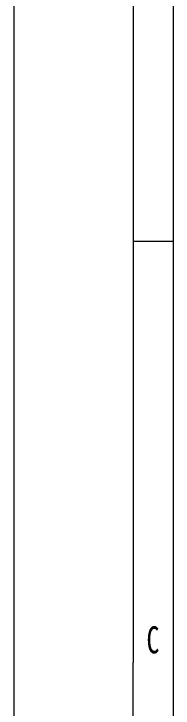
# Model space of a CAD drawing. Header units: inches. Extents: x 47316 to 59086, y 3141 to 11743.
# Drawn here: x 50247.9 to 50267.9, y 10020.5 to 10107.6 of the extents above; entities that cross this region are included whole.
import ezdxf

# ---------------------------------------------------------------- set-up
doc = ezdxf.new("R2010")
doc.units = ezdxf.units.IN
doc.header["$MEASUREMENT"] = 0
doc.styles.add('MtX_SimSun', font='')
doc.styles.get('MtX_SimSun').set_extended_font_data('SimSun')

msp = doc.modelspace()

# ---------------------------------------------------------------- linework, layer by layer
at = {"color": 0, "lineweight": 15}
for p, q in [((50247.929, 10299.081), (50247.929, 9458.081)), ((50262.929, 10279.081), (50262.929, 10026.248)), ((50267.929, 10279.081), (50267.929, 9478.081)), ((50267.929, 10079.081), (50262.929, 10079.081)), ((50262.929, 9979.081), (50262.929, 10026.248))]:
    msp.add_line(p, q, dxfattribs=at)

# ---------------------------------------------------------------- texts
at = {"color": 0, "lineweight": 15, "style": 'MtX_SimSun', "width": 0.7}
msp.add_text('C', height=3.4, dxfattribs=at).set_placement((50264.585, 10027.381))

doc.saveas('drawing.dxf')
